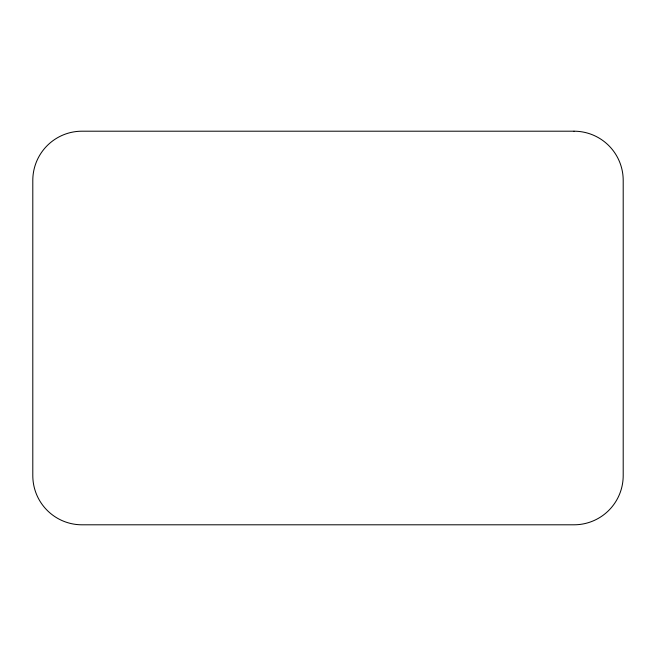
<?xml version="1.0" encoding="UTF-8"?>
<svg xmlns="http://www.w3.org/2000/svg" width="656" height="656" viewBox="0 0 656 656"><rect width="100%" height="100%" fill="white"/><g stroke="black" fill="none" stroke-linecap="round" stroke-linejoin="round"><path stroke-width="0.98" d="M574 131.2L82 131.2A49.2 49.2 0 0 0 32.8 180.4L32.8 475.6A49.2 49.2 0 0 0 82 524.8L574 524.8A49.2 49.2 0 0 0 623.2 475.6L623.2 180.4A49.2 49.2 0 0 0 574 131.2"/></g></svg>
